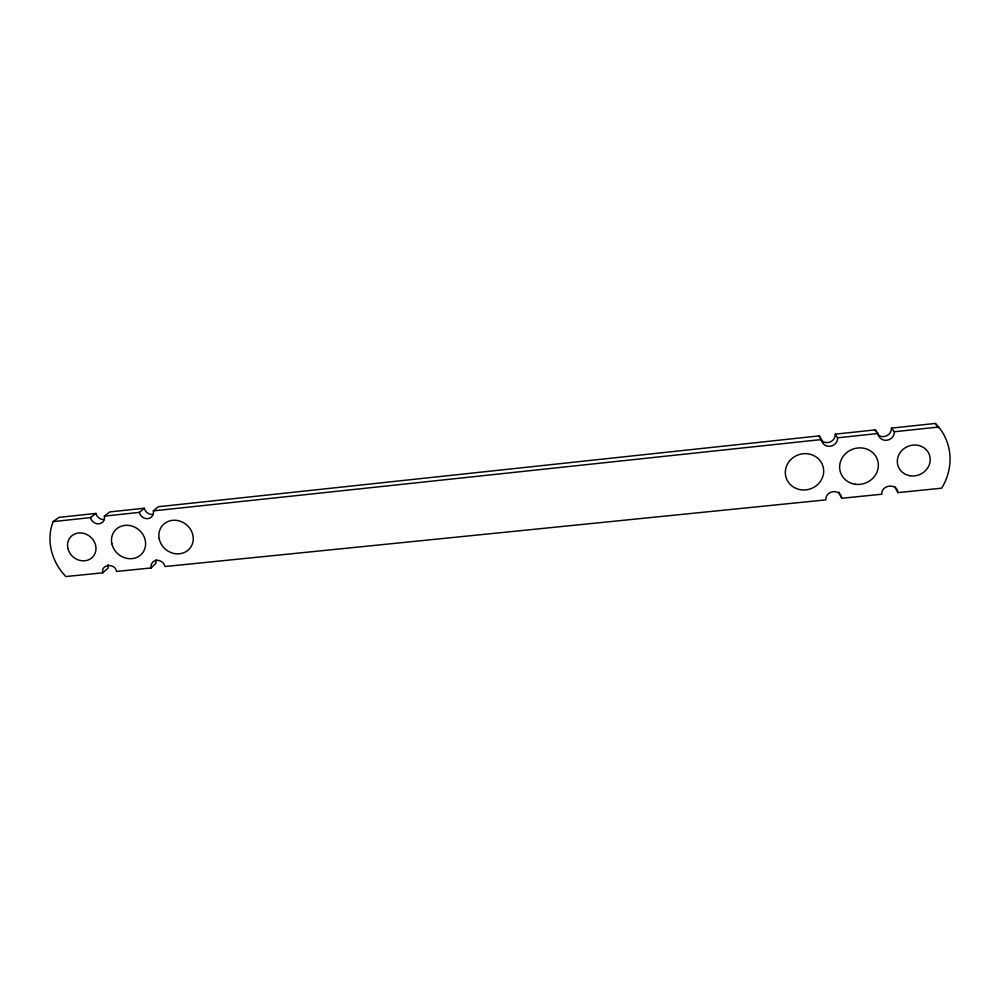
<?xml version="1.0" encoding="UTF-8"?>
<svg xmlns="http://www.w3.org/2000/svg" width="1000" height="1000" viewBox="0 0 1000 1000"><rect width="100%" height="100%" fill="white"/><g stroke="black" fill="none" stroke-linecap="round" stroke-linejoin="round"><path stroke-width="1.5" d="M108.263 564.513L108.038 568.112L102.762 572.825L65.8 576.55A53.812 47.925 40.1 0 1 53.15 521.6L58.975 517.375L95.962 513.413A7.375 6.587 41.7 0 0 104.338 519.575M102.762 572.825C100.7 563.763 115.425 563.05 116.525 571.438L151.113 567.95L155.925 563.263A7.3 6.562 37.6 0 1 156.125 559.763M53.15 521.6L90.5 517.612A7.45 6.65 41.6 0 0 98.975 523.825A7.45 6.65 41.6 0 0 104.375 516.125L139.325 512.4A7.475 6.75 40.8 0 0 147.825 518.663A7.475 6.75 40.8 0 0 153.363 510.887L158.225 506.737L819.325 435.875L821.462 439.538A8.15 7.625 -21.5 0 0 830.062 446.312A8.15 7.625 -21.5 0 0 837.588 437.812L878.125 433.488A8.238 7.625 -23.7 0 0 886.712 440.288A8.238 7.625 -23.7 0 0 894.4 431.75L938.688 427.013A59.612 54.95 -21.6 0 1 941.637 488.2L897.887 492.612L894.55 486.488M139.325 512.4L144.312 508.225A7.4 6.688 40.9 0 0 152.713 514.438M104.375 516.125L109.7 511.938L144.312 508.225M90.5 517.612L95.962 513.413M820.662 439.538A8.062 7.538 -21.7 0 0 835.275 434.162L875.362 429.862L878.125 433.488M878.037 434.975A8.15 7.55 -23.9 0 0 891.45 428.137L935.225 423.45L938.688 427.013M153.363 510.887L821.462 439.538M151.113 567.95A7.375 6.625 37.5 0 1 156.613 560.363A7.375 6.625 37.5 0 1 165.012 566.538L825.8 499.888A8.025 7.45 -16.9 0 1 833.238 491.613A8.025 7.45 -16.9 0 1 841.737 498.275L881.787 494.237C880.962 484.725 897.275 482.762 897.887 492.612M891.45 428.137L894.4 431.75M835.275 434.162L837.588 437.812M841.737 498.275L839.4 494.012A7.938 7.375 -17.1 0 0 839 492.137M819.737 437.8A8.062 7.538 -21.7 0 1 819.325 435.875M875.75 431.8A8.15 7.55 -23.9 0 1 875.362 429.862M935.225 423.45A58.95 54.387 -21.8 0 1 938.388 427.788M910.275 475.788A16.637 15.275 -22.4 0 0 929.438 454.9A16.637 15.275 -22.4 0 0 901.6 450.788A16.637 15.275 -22.4 0 0 910.275 475.788M855.075 484.225A19.538 18.113 -20.3 0 0 877.387 459.562A19.538 18.113 -20.3 0 0 844.538 454.675A19.538 18.113 -20.3 0 0 855.075 484.225M111.85 543.688A17.8 15.938 39.6 0 0 139.963 555.575A17.8 15.938 39.6 0 0 133.837 526.763A17.8 15.938 39.6 0 0 111.85 543.688M159.2 538.763A17.837 16.137 38.5 0 0 187.425 550.712A17.837 16.137 38.5 0 0 181.562 521.725A17.837 16.137 38.5 0 0 159.2 538.763M67.862 548.288A14.925 13.238 40.5 0 0 91.388 558.212A14.925 13.238 40.5 0 0 86.025 534.138A14.925 13.238 40.5 0 0 67.862 548.288M796.062 488.425A19.288 18.05 -17.6 0 0 823.637 469.9A19.288 18.05 -17.6 0 0 793.812 457.125A19.288 18.05 -17.6 0 0 796.062 488.425"/></g></svg>
